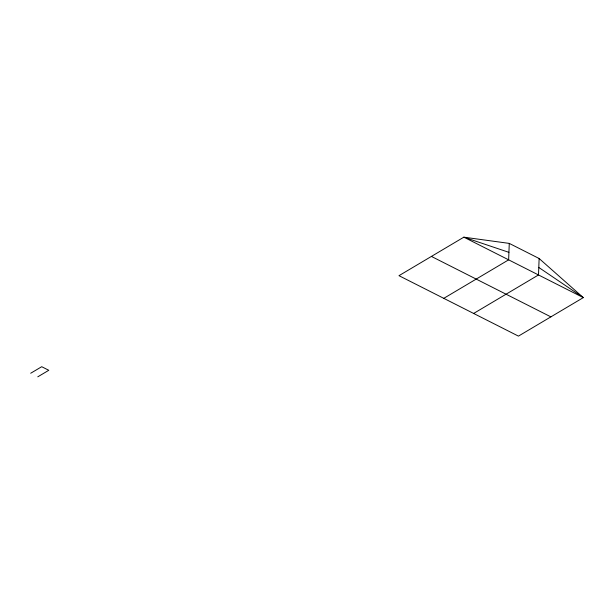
<?xml version="1.0" encoding="UTF-8"?>
<svg xmlns="http://www.w3.org/2000/svg" width="614" height="614" viewBox="0 0 614 614"><rect width="100%" height="100%" fill="white"/><g stroke="black" fill="none" stroke-linecap="round" stroke-linejoin="round"><path stroke-width="0.92" d="M509.267 243.397L539.13 258.509L583.3 297.621L518.439 336.119L398.977 275.678L463.839 237.173L509.267 243.397L508.638 259.837L443.776 298.343M539.13 258.509L538.501 274.949L473.64 313.455M30.7 373.243L41.714 366.704L48.79 370.288L37.776 376.827M508.922 252.346L463.839 237.173L583.3 297.621L538.793 267.458M431.404 256.422L550.873 316.87"/></g></svg>
